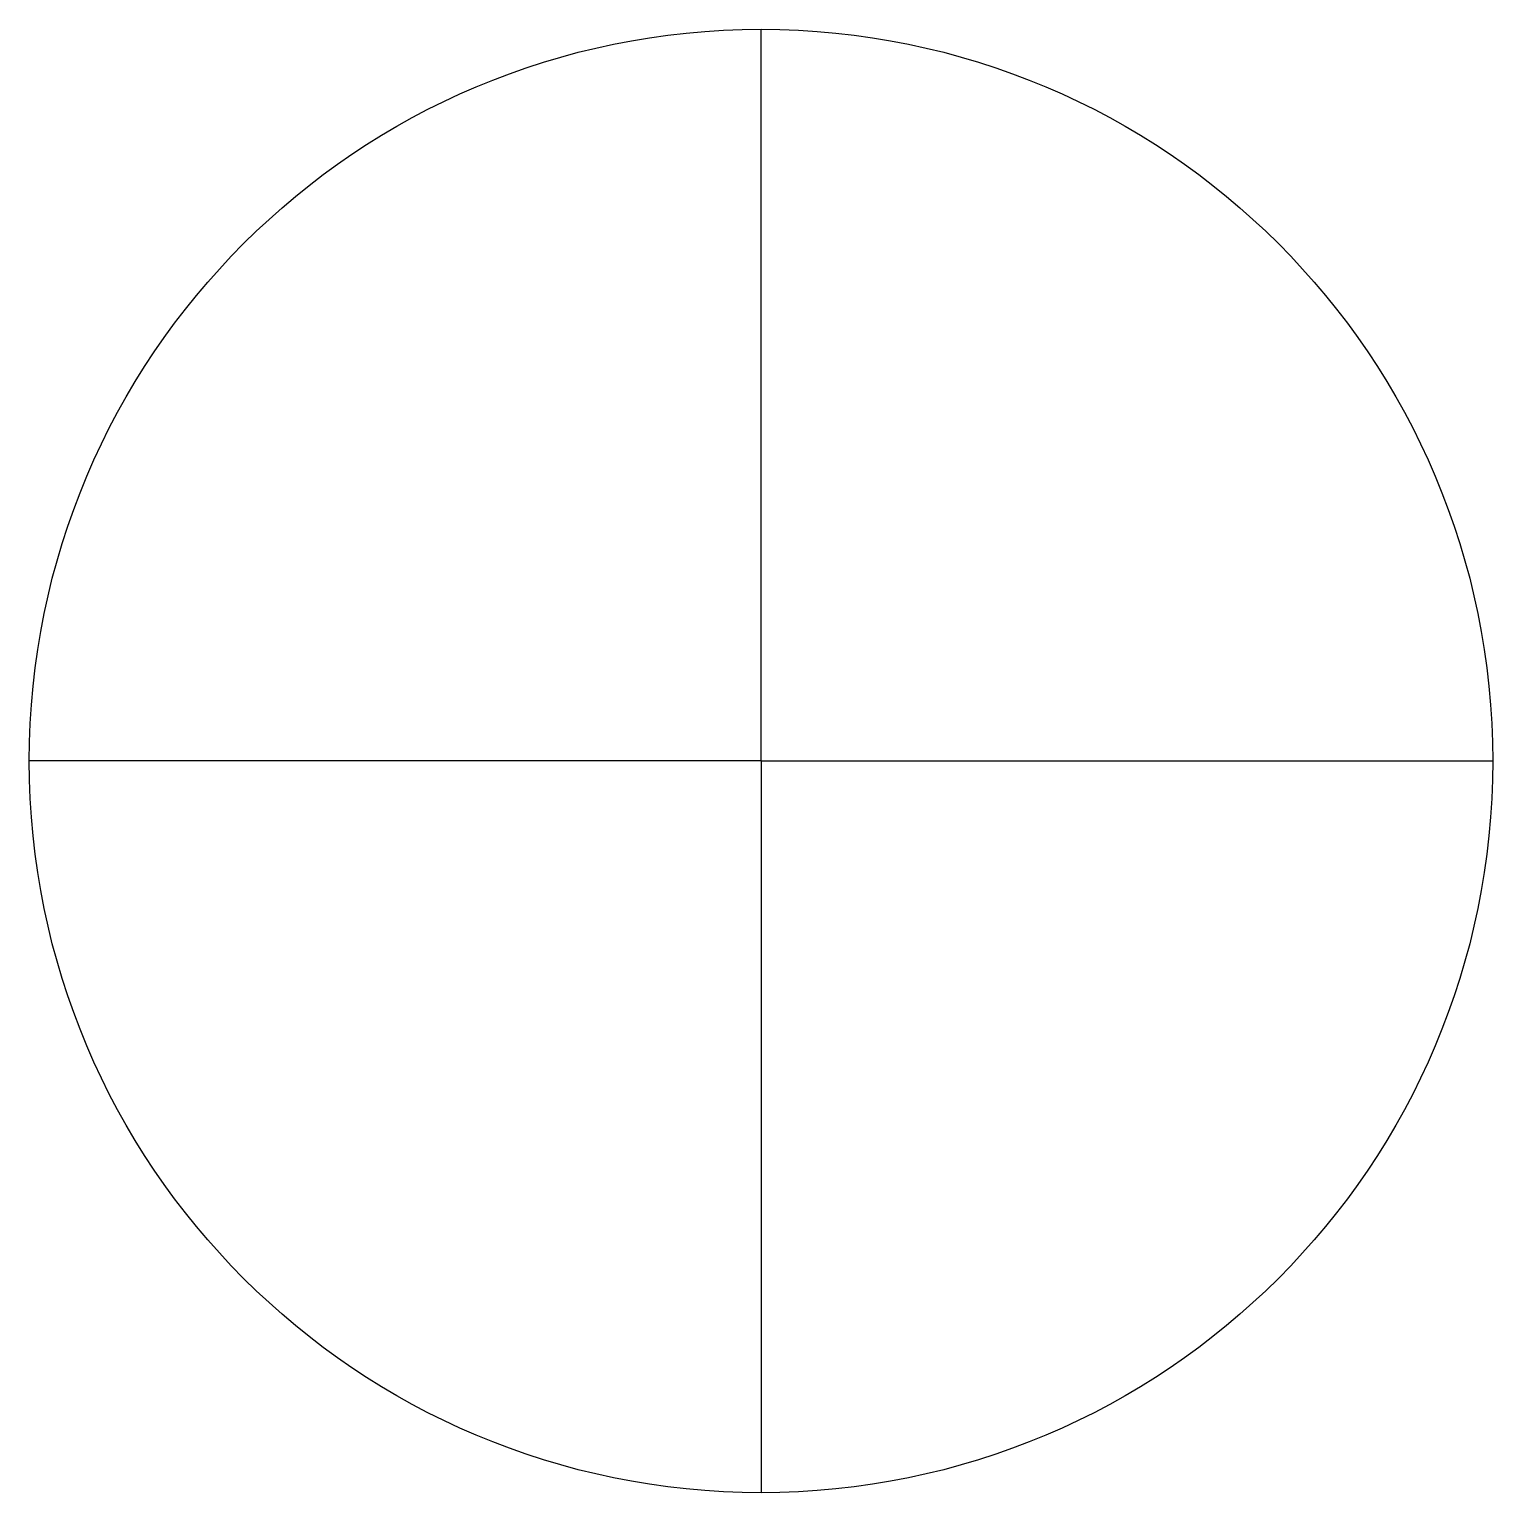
# Model space of a CAD drawing. Header units: millimetres. Extents: x 0.5 to 1.5, y 7.5 to 8.5.
import ezdxf

# ---------------------------------------------------------------- set-up
doc = ezdxf.new("R2010")
doc.units = ezdxf.units.MM
doc.layers.get('0').update_dxf_attribs({"linetype": 'CONTINUOUS'})

msp = doc.modelspace()

# ---------------------------------------------------------------- linework, layer by layer
for q in [(1, 8.5), (0.5, 8), (1.5, 8), (1, 7.5)]:
    msp.add_line((1, 8), q)
msp.add_circle((1, 8), 0.5)
msp.add_circle((1, 8), 0.5)

doc.saveas('drawing.dxf')
